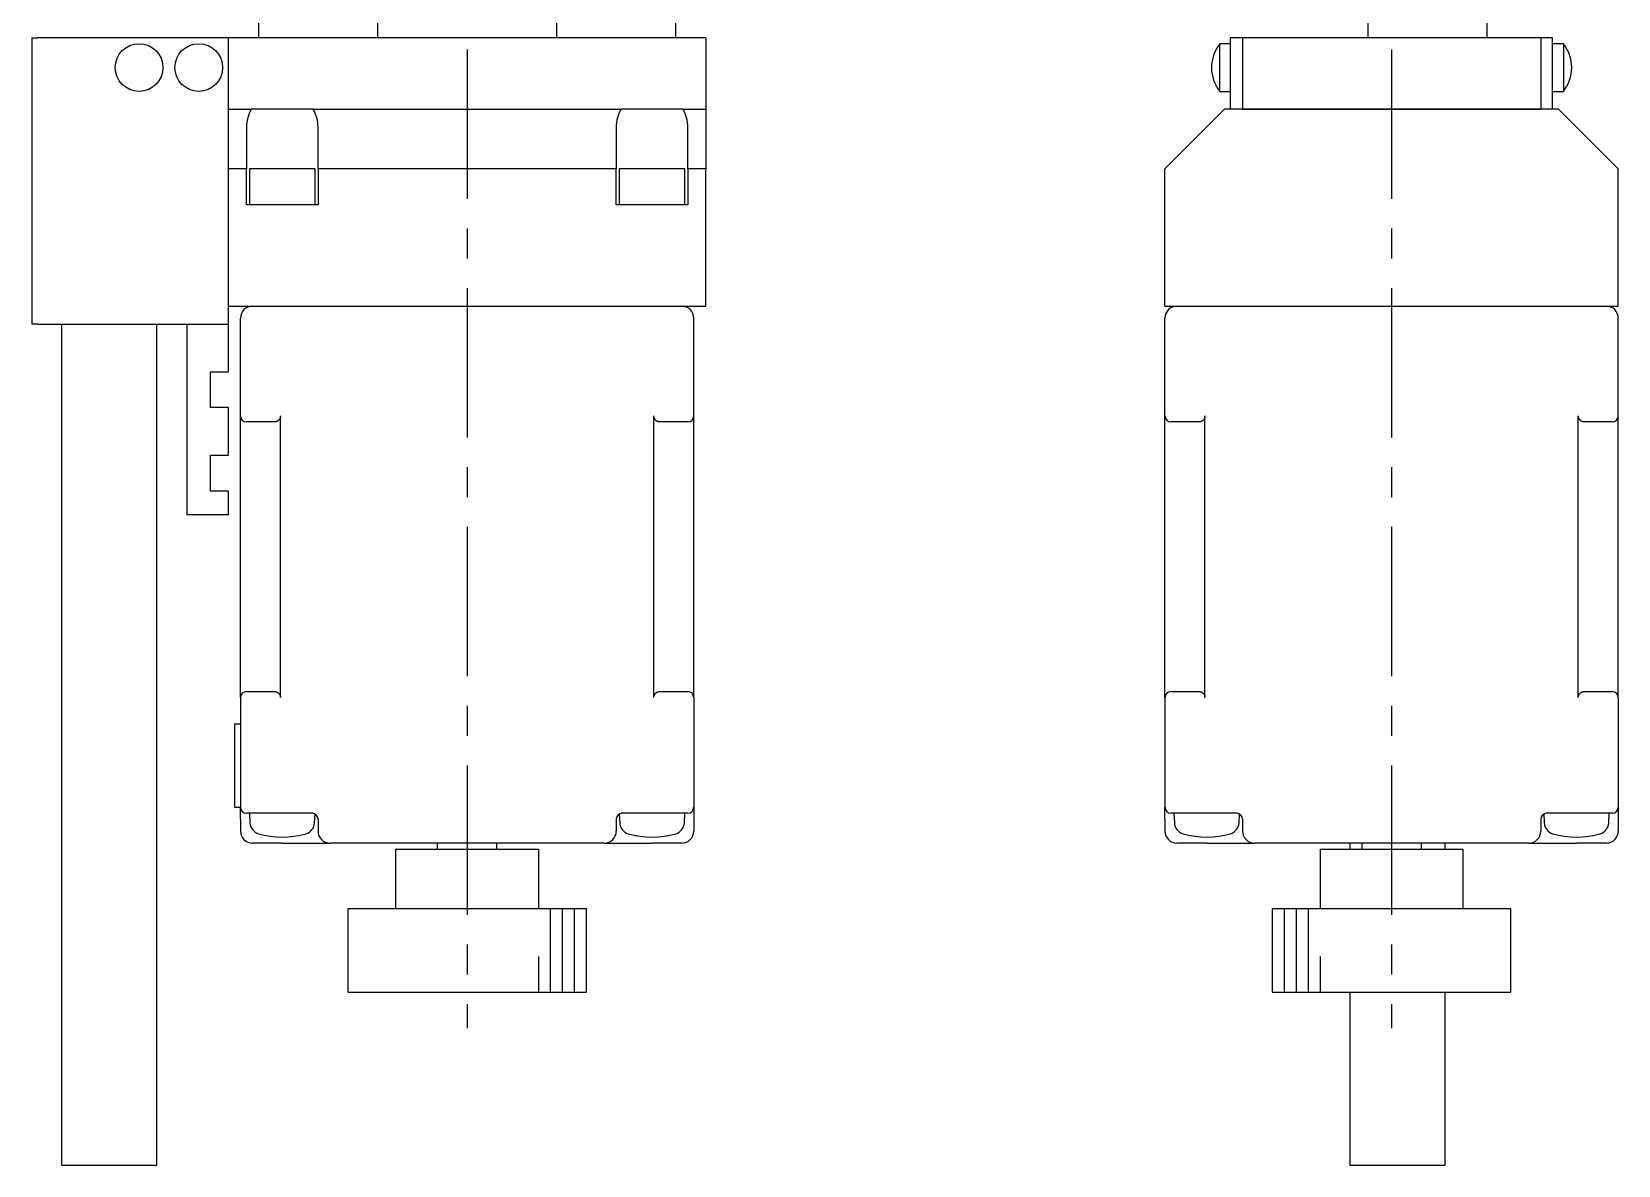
# Model space of a CAD drawing. Extents: x 164 to 837, y 27 to 496.
# Drawn here: x 344.2 to 477.2, y 240 to 335 of the extents above; entities that cross this region are included whole.
import ezdxf

# ---------------------------------------------------------------- set-up
doc = ezdxf.new("R2010")
doc.units = 0
doc.header["$LTSCALE"] = 10
doc.linetypes.add('CENTER', pattern=[2, 1.25, -0.25, 0.25, -0.25])
for name, color, linetype in [('1', 7, 'CONTINUOUS'), ('11', 7, 'CONTINUOUS'), ('2', 7, 'CONTINUOUS')]:
    doc.layers.add(name, color=color, linetype=linetype)

msp = doc.modelspace()

# ---------------------------------------------------------------- linework, layer by layer
at = {"layer": '1', "color": 7, "linetype": 'CONTINUOUS'}
for p, q in [((363.249999, 335.999999), (363.249999, 334.499999)), ((373.249999, 334.499999), (373.249999, 335.999999)), ((388.249999, 335.999999), (388.249999, 334.499999)), ((398.249999, 334.499999), (398.249999, 335.999999)), ((456.25, 335.999999), (456.25, 334.499999)), ((466.25, 334.499999), (466.25, 335.999999)), ((344.249999, 334.499999), (344.249999, 310.499999)), ((344.249999, 334.499999), (344.749999, 334.499999)), ((360.749999, 334.499999), (344.749999, 334.499999)), ((400.749999, 334.499999), (360.749999, 334.499999)), ((360.749999, 328.499999), (360.749999, 334.499999)), ((400.749999, 334.499999), (400.749999, 328.499999)), ((443.852001, 329.999999), (443.852001, 333.999999)), ((444.75, 333.999999), (443.852001, 333.999999)), ((445.75, 334.499999), (444.75, 334.499999)), ((444.75, 328.499999), (444.75, 334.499999)), ((470.75, 334.499999), (445.75, 334.499999)), ((445.75, 334.499999), (445.75, 328.499999)), ((470.75, 334.499999), (470.75, 328.499999)), ((471.75, 334.499999), (470.75, 334.499999)), ((471.75, 328.499999), (471.75, 334.499999)), ((472.647999, 333.999999), (471.75, 333.999999)), ((472.647999, 333.999999), (472.647999, 329.999999)), ((443.852001, 329.999999), (444.75, 329.999999)), ((471.75, 329.999999), (472.647999, 329.999999)), ((360.749999, 323.499999), (360.749999, 328.499999)), ((360.749999, 328.499999), (362.651923, 328.499999)), ((365.249999, 328.499999), (362.651923, 328.499999)), ((367.848075, 328.499999), (365.249999, 328.499999)), ((367.848075, 328.499999), (393.651923, 328.499999)), ((396.249999, 328.499999), (393.651923, 328.499999)), ((398.848075, 328.499999), (396.249999, 328.499999)), ((398.848075, 328.499999), (400.749999, 328.499999)), ((400.749999, 328.499999), (400.749999, 323.499999)), ((444.25, 328.499999), (439.25, 323.499999)), ((445.75, 328.499999), (444.25, 328.499999)), ((445.75, 328.499999), (470.75, 328.499999)), ((470.75, 328.499999), (445.75, 328.499999)), ((472.25, 328.499999), (470.75, 328.499999)), ((477.25, 323.499999), (472.25, 328.499999)), ((362.249999, 326.999999), (362.249999, 323.499999)), ((368.249999, 323.499999), (368.249999, 326.999999)), ((393.249999, 326.999999), (393.249999, 323.499999)), ((399.249999, 323.499999), (399.249999, 326.999999)), ((360.749999, 311.999999), (360.749999, 323.499999)), ((362.249999, 323.499999), (360.749999, 323.499999)), ((362.249999, 320.499999), (362.249999, 323.499999)), ((367.999999, 323.499999), (362.499999, 323.499999)), ((367.999999, 323.499999), (362.499999, 323.499999)), ((362.499999, 323.499999), (362.499999, 320.499999)), ((367.999999, 320.499999), (367.999999, 323.499999)), ((368.249999, 323.499999), (368.249999, 320.499999)), ((393.249999, 323.499999), (368.249999, 323.499999)), ((393.249999, 320.499999), (393.249999, 323.499999)), ((398.999999, 323.499999), (393.499999, 323.499999)), ((398.999999, 323.499999), (393.499999, 323.499999)), ((393.499999, 323.499999), (393.499999, 320.499999)), ((398.999999, 320.499999), (398.999999, 323.499999)), ((400.749999, 323.499999), (399.249999, 323.499999)), ((399.249999, 323.499999), (399.249999, 320.499999)), ((400.749999, 311.999999), (400.749999, 323.499999)), ((439.25, 311.999999), (439.25, 323.499999)), ((477.25, 311.999999), (477.25, 323.499999)), ((368.249999, 320.499999), (362.249999, 320.499999)), ((399.249999, 320.499999), (393.249999, 320.499999)), ((360.749999, 311.999999), (400.749999, 311.999999)), ((360.749999, 310.499999), (360.749999, 311.999999)), ((439.25, 311.999999), (477.25, 311.999999)), ((344.749999, 310.499999), (344.249999, 310.499999)), ((344.749999, 310.499999), (360.749999, 310.499999)), ((346.749999, 310.499999), (346.749999, 240.000001)), ((354.749999, 240.000001), (354.749999, 310.499999)), ((357.249999, 310.499999), (357.249999, 294.499999)), ((360.749999, 306.499999), (360.749999, 310.499999)), ((361.749999, 302.799999), (361.749999, 310.999999)), ((399.749999, 302.799999), (399.749999, 310.999999)), ((439.25, 302.799999), (439.25, 310.999999)), ((477.25, 302.799999), (477.25, 310.999999)), ((359.249999, 306.499999), (360.749999, 306.499999)), ((359.249999, 303.499999), (359.249999, 306.499999)), ((360.749999, 303.499999), (359.249999, 303.499999)), ((360.749999, 299.499999), (360.749999, 303.499999)), ((361.749999, 279.199999), (361.749999, 302.799999)), ((363.749999, 302.299999), (362.249999, 302.299999)), ((364.601767, 302.299999), (363.749999, 302.299999)), ((364.626301, 302.300601), (364.601767, 302.299999)), ((364.650775, 302.302407), (364.626301, 302.300601)), ((364.675132, 302.305411), (364.650775, 302.302407)), ((364.699312, 302.309606), (364.675132, 302.305411)), ((364.723257, 302.314983), (364.699312, 302.309606)), ((364.746909, 302.321529), (364.723257, 302.314983)), ((364.770212, 302.329227), (364.746909, 302.321529)), ((364.793108, 302.338059), (364.770212, 302.329227)), ((364.815544, 302.348004), (364.793108, 302.338059)), ((364.837465, 302.359038), (364.815544, 302.348004)), ((364.858818, 302.371135), (364.837465, 302.359038)), ((364.879552, 302.384264), (364.858818, 302.371135)), ((364.899616, 302.398395), (364.879552, 302.384264)), ((364.918963, 302.413494), (364.899616, 302.398395)), ((364.937546, 302.429523), (364.918963, 302.413494)), ((364.95532, 302.446446), (364.937546, 302.429523)), ((364.972242, 302.46422), (364.95532, 302.446446)), ((364.988272, 302.482802), (364.972242, 302.46422)), ((365.00337, 302.502149), (364.988272, 302.482802)), ((365.017502, 302.522214), (365.00337, 302.502149)), ((365.030631, 302.542948), (365.017502, 302.522214)), ((365.042727, 302.564301), (365.030631, 302.542948)), ((365.053761, 302.586221), (365.042727, 302.564301)), ((365.063706, 302.608657), (365.053761, 302.586221)), ((365.072539, 302.631554), (365.063706, 302.608657)), ((365.080237, 302.654857), (365.072539, 302.631554)), ((365.086782, 302.678509), (365.080237, 302.654857)), ((365.092159, 302.702454), (365.086782, 302.678509)), ((365.096355, 302.726634), (365.092159, 302.702454)), ((365.099359, 302.75099), (365.096355, 302.726634)), ((365.101164, 302.775465), (365.099359, 302.75099)), ((365.101767, 302.799999), (365.101164, 302.775465)), ((365.101767, 279.199999), (365.101767, 302.799999)), ((396.398231, 279.199999), (396.398231, 302.799999)), ((396.398834, 302.775465), (396.398231, 302.799999)), ((396.400639, 302.75099), (396.398834, 302.775465)), ((396.403643, 302.726634), (396.400639, 302.75099)), ((396.407839, 302.702454), (396.403643, 302.726634)), ((396.413216, 302.678509), (396.407839, 302.702454)), ((396.419761, 302.654857), (396.413216, 302.678509)), ((396.427459, 302.631554), (396.419761, 302.654857)), ((396.436292, 302.608657), (396.427459, 302.631554)), ((396.446237, 302.586221), (396.436292, 302.608657)), ((396.457271, 302.564301), (396.446237, 302.586221)), ((396.469367, 302.542948), (396.457271, 302.564301)), ((396.482496, 302.522214), (396.469367, 302.542948)), ((396.496628, 302.502149), (396.482496, 302.522214)), ((396.511726, 302.482802), (396.496628, 302.502149)), ((396.527756, 302.46422), (396.511726, 302.482802)), ((396.544678, 302.446446), (396.527756, 302.46422)), ((396.562452, 302.429523), (396.544678, 302.446446)), ((396.581035, 302.413494), (396.562452, 302.429523)), ((396.600382, 302.398395), (396.581035, 302.413494)), ((396.620446, 302.384264), (396.600382, 302.398395)), ((396.64118, 302.371135), (396.620446, 302.384264)), ((396.662533, 302.359038), (396.64118, 302.371135)), ((396.684454, 302.348004), (396.662533, 302.359038)), ((396.70689, 302.338059), (396.684454, 302.348004)), ((396.729786, 302.329227), (396.70689, 302.338059)), ((396.753089, 302.321529), (396.729786, 302.329227)), ((396.776741, 302.314983), (396.753089, 302.321529)), ((396.800686, 302.309606), (396.776741, 302.314983)), ((396.824866, 302.305411), (396.800686, 302.309606)), ((396.849223, 302.302407), (396.824866, 302.305411)), ((396.873697, 302.300601), (396.849223, 302.302407)), ((396.898231, 302.299999), (396.873697, 302.300601)), ((397.749999, 302.299999), (396.898231, 302.299999)), ((399.249999, 302.299999), (397.749999, 302.299999)), ((399.749999, 279.199999), (399.749999, 302.799999)), ((439.25, 279.199999), (439.25, 302.799999)), ((441.25, 302.299999), (439.75, 302.299999)), ((442.101768, 302.299999), (441.25, 302.299999)), ((442.126302, 302.300601), (442.101768, 302.299999)), ((442.150776, 302.302407), (442.126302, 302.300601)), ((442.175133, 302.305411), (442.150776, 302.302407)), ((442.199313, 302.309606), (442.175133, 302.305411)), ((442.223258, 302.314983), (442.199313, 302.309606)), ((442.24691, 302.321529), (442.223258, 302.314983)), ((442.270213, 302.329227), (442.24691, 302.321529)), ((442.293109, 302.338059), (442.270213, 302.329227)), ((442.315545, 302.348004), (442.293109, 302.338059)), ((442.337466, 302.359038), (442.315545, 302.348004)), ((442.358819, 302.371135), (442.337466, 302.359038)), ((442.379553, 302.384264), (442.358819, 302.371135)), ((442.399617, 302.398395), (442.379553, 302.384264)), ((442.418964, 302.413494), (442.399617, 302.398395)), ((442.437547, 302.429523), (442.418964, 302.413494)), ((442.455321, 302.446446), (442.437547, 302.429523)), ((442.472243, 302.46422), (442.455321, 302.446446)), ((442.488273, 302.482802), (442.472243, 302.46422)), ((442.503371, 302.502149), (442.488273, 302.482802)), ((442.517503, 302.522214), (442.503371, 302.502149)), ((442.530632, 302.542948), (442.517503, 302.522214)), ((442.542728, 302.564301), (442.530632, 302.542948)), ((442.553762, 302.586221), (442.542728, 302.564301)), ((442.563707, 302.608657), (442.553762, 302.586221)), ((442.57254, 302.631554), (442.563707, 302.608657)), ((442.580238, 302.654857), (442.57254, 302.631554)), ((442.586783, 302.678509), (442.580238, 302.654857)), ((442.59216, 302.702454), (442.586783, 302.678509)), ((442.596356, 302.726634), (442.59216, 302.702454)), ((442.59936, 302.75099), (442.596356, 302.726634)), ((442.601165, 302.775465), (442.59936, 302.75099)), ((442.601768, 302.799999), (442.601165, 302.775465)), ((442.601768, 279.199999), (442.601768, 302.799999)), ((473.898232, 279.199999), (473.898232, 302.799999)), ((473.898835, 302.775465), (473.898232, 302.799999)), ((473.90064, 302.75099), (473.898835, 302.775465)), ((473.903644, 302.726634), (473.90064, 302.75099)), ((473.90784, 302.702454), (473.903644, 302.726634)), ((473.913217, 302.678509), (473.90784, 302.702454)), ((473.919762, 302.654857), (473.913217, 302.678509)), ((473.92746, 302.631554), (473.919762, 302.654857)), ((473.936293, 302.608657), (473.92746, 302.631554)), ((473.946238, 302.586221), (473.936293, 302.608657)), ((473.957272, 302.564301), (473.946238, 302.586221)), ((473.969368, 302.542948), (473.957272, 302.564301)), ((473.982497, 302.522214), (473.969368, 302.542948)), ((473.996629, 302.502149), (473.982497, 302.522214)), ((474.011727, 302.482802), (473.996629, 302.502149)), ((474.027757, 302.46422), (474.011727, 302.482802)), ((474.044679, 302.446446), (474.027757, 302.46422)), ((474.062453, 302.429523), (474.044679, 302.446446)), ((474.081036, 302.413494), (474.062453, 302.429523)), ((474.100383, 302.398395), (474.081036, 302.413494)), ((474.120447, 302.384264), (474.100383, 302.398395)), ((474.141181, 302.371135), (474.120447, 302.384264)), ((474.162534, 302.359038), (474.141181, 302.371135)), ((474.184455, 302.348004), (474.162534, 302.359038)), ((474.206891, 302.338059), (474.184455, 302.348004)), ((474.229787, 302.329227), (474.206891, 302.338059)), ((474.25309, 302.321529), (474.229787, 302.329227)), ((474.276742, 302.314983), (474.25309, 302.321529)), ((474.300687, 302.309606), (474.276742, 302.314983)), ((474.324867, 302.305411), (474.300687, 302.309606)), ((474.349224, 302.302407), (474.324867, 302.305411)), ((474.373698, 302.300601), (474.349224, 302.302407)), ((474.398232, 302.299999), (474.373698, 302.300601)), ((475.25, 302.299999), (474.398232, 302.299999)), ((476.75, 302.299999), (475.25, 302.299999)), ((477.25, 279.199999), (477.25, 302.799999)), ((359.249999, 299.499999), (360.749999, 299.499999)), ((359.249999, 296.499999), (359.249999, 299.499999)), ((360.749999, 296.499999), (359.249999, 296.499999)), ((360.749999, 294.499999), (360.749999, 296.499999)), ((360.749999, 294.499999), (357.249999, 294.499999)), ((362.249999, 279.699999), (363.749999, 279.699999)), ((363.749999, 279.699999), (364.601767, 279.699999)), ((364.601767, 279.699999), (364.626301, 279.699397)), ((364.626301, 279.699397), (364.650775, 279.697591)), ((364.650775, 279.697591), (364.675132, 279.694587)), ((364.675132, 279.694587), (364.699312, 279.690392)), ((364.699312, 279.690392), (364.723257, 279.685015)), ((364.723257, 279.685015), (364.746909, 279.678469)), ((364.746909, 279.678469), (364.770212, 279.670771)), ((364.770212, 279.670771), (364.793108, 279.661939)), ((364.793108, 279.661939), (364.815544, 279.651994)), ((364.815544, 279.651994), (364.837465, 279.64096)), ((364.837465, 279.64096), (364.858818, 279.628863)), ((364.858818, 279.628863), (364.879552, 279.615734)), ((364.879552, 279.615734), (364.899616, 279.601603)), ((364.899616, 279.601603), (364.918963, 279.586504)), ((364.918963, 279.586504), (364.937546, 279.570475)), ((364.937546, 279.570475), (364.95532, 279.553552)), ((364.95532, 279.553552), (364.972242, 279.535778)), ((364.972242, 279.535778), (364.988272, 279.517196)), ((364.988272, 279.517196), (365.00337, 279.497849)), ((365.00337, 279.497849), (365.017502, 279.477784)), ((365.017502, 279.477784), (365.030631, 279.45705)), ((365.030631, 279.45705), (365.042727, 279.435697)), ((365.042727, 279.435697), (365.053761, 279.413777)), ((365.053761, 279.413777), (365.063706, 279.391341)), ((365.063706, 279.391341), (365.072539, 279.368444)), ((365.072539, 279.368444), (365.080237, 279.345141)), ((365.080237, 279.345141), (365.086782, 279.321489)), ((365.086782, 279.321489), (365.092159, 279.297544)), ((396.407839, 279.297544), (396.413216, 279.321489)), ((396.413216, 279.321489), (396.419761, 279.345141)), ((396.419761, 279.345141), (396.427459, 279.368444)), ((396.427459, 279.368444), (396.436292, 279.391341)), ((396.436292, 279.391341), (396.446237, 279.413777)), ((396.446237, 279.413777), (396.457271, 279.435697)), ((396.457271, 279.435697), (396.469367, 279.45705)), ((396.469367, 279.45705), (396.482496, 279.477784)), ((396.482496, 279.477784), (396.496628, 279.497849)), ((396.496628, 279.497849), (396.511726, 279.517196)), ((396.511726, 279.517196), (396.527756, 279.535778)), ((396.527756, 279.535778), (396.544678, 279.553552)), ((396.544678, 279.553552), (396.562452, 279.570475)), ((396.562452, 279.570475), (396.581035, 279.586504)), ((396.581035, 279.586504), (396.600382, 279.601603)), ((396.600382, 279.601603), (396.620446, 279.615734)), ((396.620446, 279.615734), (396.64118, 279.628863)), ((396.64118, 279.628863), (396.662533, 279.64096)), ((396.662533, 279.64096), (396.684454, 279.651994)), ((396.684454, 279.651994), (396.70689, 279.661939)), ((396.70689, 279.661939), (396.729786, 279.670771)), ((396.729786, 279.670771), (396.753089, 279.678469)), ((396.753089, 279.678469), (396.776741, 279.685015)), ((396.776741, 279.685015), (396.800686, 279.690392)), ((396.800686, 279.690392), (396.824866, 279.694587)), ((396.824866, 279.694587), (396.849223, 279.697591)), ((396.849223, 279.697591), (396.873697, 279.699397)), ((396.873697, 279.699397), (396.898231, 279.699999)), ((396.898231, 279.699999), (397.749999, 279.699999)), ((397.749999, 279.699999), (399.249999, 279.699999)), ((439.75, 279.699999), (441.25, 279.699999)), ((441.25, 279.699999), (442.101768, 279.699999)), ((442.101768, 279.699999), (442.126302, 279.699397)), ((442.126302, 279.699397), (442.150776, 279.697591)), ((442.150776, 279.697591), (442.175133, 279.694587)), ((442.175133, 279.694587), (442.199313, 279.690392)), ((442.199313, 279.690392), (442.223258, 279.685015)), ((442.223258, 279.685015), (442.24691, 279.678469)), ((442.24691, 279.678469), (442.270213, 279.670771)), ((442.270213, 279.670771), (442.293109, 279.661939)), ((442.293109, 279.661939), (442.315545, 279.651994)), ((442.315545, 279.651994), (442.337466, 279.64096)), ((442.337466, 279.64096), (442.358819, 279.628863)), ((442.358819, 279.628863), (442.379553, 279.615734)), ((442.379553, 279.615734), (442.399617, 279.601603)), ((442.399617, 279.601603), (442.418964, 279.586504)), ((442.418964, 279.586504), (442.437547, 279.570475)), ((442.437547, 279.570475), (442.455321, 279.553552)), ((442.455321, 279.553552), (442.472243, 279.535778)), ((442.472243, 279.535778), (442.488273, 279.517196)), ((442.488273, 279.517196), (442.503371, 279.497849)), ((442.503371, 279.497849), (442.517503, 279.477784)), ((442.517503, 279.477784), (442.530632, 279.45705)), ((442.530632, 279.45705), (442.542728, 279.435697)), ((442.542728, 279.435697), (442.553762, 279.413777)), ((442.553762, 279.413777), (442.563707, 279.391341)), ((442.563707, 279.391341), (442.57254, 279.368444)), ((442.57254, 279.368444), (442.580238, 279.345141)), ((442.580238, 279.345141), (442.586783, 279.321489)), ((442.586783, 279.321489), (442.59216, 279.297544)), ((473.90784, 279.297544), (473.913217, 279.321489)), ((473.913217, 279.321489), (473.919762, 279.345141)), ((473.919762, 279.345141), (473.92746, 279.368444)), ((473.92746, 279.368444), (473.936293, 279.391341)), ((473.936293, 279.391341), (473.946238, 279.413777)), ((473.946238, 279.413777), (473.957272, 279.435697)), ((473.957272, 279.435697), (473.969368, 279.45705)), ((473.969368, 279.45705), (473.982497, 279.477784)), ((473.982497, 279.477784), (473.996629, 279.497849)), ((473.996629, 279.497849), (474.011727, 279.517196)), ((474.011727, 279.517196), (474.027757, 279.535778)), ((474.027757, 279.535778), (474.044679, 279.553552)), ((474.044679, 279.553552), (474.062453, 279.570475)), ((474.062453, 279.570475), (474.081036, 279.586504)), ((474.081036, 279.586504), (474.100383, 279.601603)), ((474.100383, 279.601603), (474.120447, 279.615734)), ((474.120447, 279.615734), (474.141181, 279.628863)), ((474.141181, 279.628863), (474.162534, 279.64096)), ((474.162534, 279.64096), (474.184455, 279.651994)), ((474.184455, 279.651994), (474.206891, 279.661939)), ((474.206891, 279.661939), (474.229787, 279.670771)), ((474.229787, 279.670771), (474.25309, 279.678469)), ((474.25309, 279.678469), (474.276742, 279.685015)), ((474.276742, 279.685015), (474.300687, 279.690392)), ((474.300687, 279.690392), (474.324867, 279.694587)), ((474.324867, 279.694587), (474.349224, 279.697591)), ((474.349224, 279.697591), (474.373698, 279.699397)), ((474.373698, 279.699397), (474.398232, 279.699999)), ((474.398232, 279.699999), (475.25, 279.699999)), ((475.25, 279.699999), (476.75, 279.699999)), ((361.749999, 279.199999), (361.749999, 269.999999)), ((365.092159, 279.297544), (365.096355, 279.273364)), ((365.096355, 279.273364), (365.099359, 279.249008)), ((365.099359, 279.249008), (365.101164, 279.224533)), ((365.101164, 279.224533), (365.101767, 279.199999)), ((396.398231, 279.199999), (396.398834, 279.224533)), ((396.398834, 279.224533), (396.400639, 279.249008)), ((396.400639, 279.249008), (396.403643, 279.273364)), ((396.403643, 279.273364), (396.407839, 279.297544)), ((399.749999, 279.199999), (399.749999, 269.999999)), ((439.25, 279.199999), (439.25, 269.999999)), ((442.59216, 279.297544), (442.596356, 279.273364)), ((442.596356, 279.273364), (442.59936, 279.249008)), ((442.59936, 279.249008), (442.601165, 279.224533)), ((442.601165, 279.224533), (442.601768, 279.199999)), ((473.898232, 279.199999), (473.898835, 279.224533)), ((473.898835, 279.224533), (473.90064, 279.249008)), ((473.90064, 279.249008), (473.903644, 279.273364)), ((473.903644, 279.273364), (473.90784, 279.297544)), ((477.25, 279.199999), (477.25, 269.999999)), ((361.249999, 276.999999), (361.249999, 269.999999)), ((361.249999, 276.999999), (361.749999, 276.999999)), ((361.249999, 269.999999), (361.749999, 269.999999)), ((361.749999, 268.999999), (361.749999, 269.999999)), ((399.749999, 269.999999), (399.749999, 268.999999)), ((439.25, 268.999999), (439.25, 269.999999)), ((477.25, 269.999999), (477.25, 268.999999)), ((361.749999, 268.999999), (361.749999, 267.999999)), ((363.749999, 269.499999), (362.249999, 269.499999)), ((362.499999, 269.499999), (362.54212, 268.696276)), ((367.835785, 269.499999), (363.749999, 269.499999)), ((367.957878, 268.696276), (367.996591, 269.434962)), ((368.249999, 268.999999), (368.249999, 267.999999)), ((393.249999, 268.999999), (393.249999, 267.999999)), ((393.503407, 269.434962), (393.54212, 268.696276)), ((397.749999, 269.499999), (393.664213, 269.499999)), ((399.249999, 269.499999), (397.749999, 269.499999)), ((398.957878, 268.696276), (398.999999, 269.499999)), ((399.749999, 268.999999), (399.749999, 267.999999)), ((439.25, 268.999999), (439.25, 267.999999)), ((441.25, 269.499999), (439.75, 269.499999)), ((440, 269.499999), (440.042121, 268.696276)), ((445.335786, 269.499999), (441.25, 269.499999)), ((445.457879, 268.696276), (445.496592, 269.434962)), ((445.75, 268.999999), (445.75, 267.999999)), ((470.75, 268.999999), (470.75, 267.999999)), ((471.003408, 269.434962), (471.042121, 268.696276)), ((475.25, 269.499999), (471.164214, 269.499999)), ((476.75, 269.499999), (475.25, 269.499999)), ((476.457879, 268.696276), (476.5, 269.499999)), ((477.25, 268.999999), (477.25, 267.999999)), ((365.249999, 266.999999), (362.749999, 266.999999)), ((365.249999, 266.999999), (369.249999, 266.999999)), ((392.249999, 266.999999), (369.249999, 266.999999)), ((374.749999, 266.499999), (380.749999, 266.499999)), ((374.749999, 266.499999), (374.749999, 261.499999)), ((378.249999, 266.999999), (378.249999, 266.499999)), ((380.749999, 266.499999), (386.749999, 266.499999)), ((383.249999, 266.499999), (383.249999, 266.999999)), ((386.749999, 261.499999), (386.749999, 266.499999)), ((392.249999, 266.999999), (396.249999, 266.999999)), ((398.749999, 266.999999), (396.249999, 266.999999)), ((442.75, 266.999999), (440.25, 266.999999)), ((442.75, 266.999999), (446.75, 266.999999)), ((469.75, 266.999999), (446.75, 266.999999)), ((452.25, 266.499999), (464.25, 266.499999)), ((452.25, 266.499999), (452.25, 261.499999)), ((454.75, 266.999999), (454.75, 266.499999)), ((455.75, 266.999999), (455.75, 266.499999)), ((460.75, 266.499999), (460.75, 266.999999)), ((462.75, 266.499999), (462.75, 266.999999)), ((464.25, 261.499999), (464.25, 266.499999)), ((469.75, 266.999999), (473.75, 266.999999)), ((476.25, 266.999999), (473.75, 266.999999)), ((380.749999, 261.499999), (370.749999, 261.499999)), ((370.749999, 261.499999), (370.749999, 254.499999)), ((390.749999, 261.499999), (380.749999, 261.499999)), ((390.749999, 254.499999), (390.749999, 261.499999)), ((468.25, 261.499999), (448.25, 261.499999)), ((448.25, 261.499999), (448.25, 254.499999)), ((468.25, 254.499999), (468.25, 261.499999)), ((370.749999, 254.499999), (380.749999, 254.499999)), ((380.749999, 254.499999), (390.749999, 254.499999)), ((448.25, 254.499999), (468.25, 254.499999)), ((454.75, 254.499999), (454.75, 240.000001)), ((462.75, 240.000001), (462.75, 254.499999)), ((346.749999, 240.000001), (354.749999, 240.000001)), ((454.75, 240.000001), (462.75, 240.000001))]:
    msp.add_line(p, q, dxfattribs=at)
for centre in [(353.249999, 331.999999), (358.249999, 331.999999)]:
    msp.add_circle(centre, 2, dxfattribs=at)
for centre, radius, start, end in [((446.35, 331.999999), 3.2, 141.317813, 218.682187), ((470.15, 331.999999), 3.2, 0, 38.682187), ((470.15, 331.999999), 3.2, 321.317813, 0), ((365.249999, 326.999999), 3, 150, 180), ((365.249999, 326.999999), 3, 0, 30), ((396.249999, 326.999999), 3, 150, 180), ((396.249999, 326.999999), 3, 0, 30), ((362.749999, 310.999999), 1, 90, 180), ((398.749999, 310.999999), 1, 0, 90), ((440.25, 310.999999), 1, 90, 180), ((476.25, 310.999999), 1, 0, 90), ((362.249999, 302.799999), 0.5, 180, 270), ((399.249999, 302.799999), 0.5, 270, 0), ((439.75, 302.799999), 0.5, 180, 270), ((476.75, 302.799999), 0.5, 270, 0), ((362.249999, 279.199999), 0.5, 90, 180), ((399.249999, 279.199999), 0.5, 0, 90), ((439.75, 279.199999), 0.5, 90, 180), ((476.75, 279.199999), 0.5, 0, 90), ((362.249999, 269.999999), 0.5, 180, 270), ((399.249999, 269.999999), 0.5, 270, 0), ((439.75, 269.999999), 0.5, 180, 270), ((476.75, 269.999999), 0.5, 270, 0), ((363.54075, 268.748611), 1, 182.999972, 253.448664), ((366.959248, 268.748611), 1, 286.551336, 357.000028), ((367.749999, 268.999999), 0.5, 0, 90), ((393.749999, 268.999999), 0.5, 90, 180), ((394.54075, 268.748611), 1, 182.999972, 253.448664), ((397.959248, 268.748611), 1, 286.551336, 357.000028), ((441.040751, 268.748611), 1, 182.999972, 253.448664), ((444.459249, 268.748611), 1, 286.551336, 357.000028), ((445.25, 268.999999), 0.5, 0, 90), ((471.25, 268.999999), 0.5, 90, 180), ((472.040751, 268.748611), 1, 182.999972, 253.448664), ((475.459249, 268.748611), 1, 286.551336, 357.000028), ((362.749999, 267.999999), 1, 180, 270), ((365.249999, 274.499999), 7, 253.448632, 286.551368), ((369.249999, 267.999999), 1, 180, 270), ((392.249999, 267.999999), 1, 270, 0), ((396.249999, 274.499999), 7, 253.448632, 286.551368), ((398.749999, 267.999999), 1, 270, 0), ((440.25, 267.999999), 1, 180, 270), ((442.75, 274.499999), 7, 253.448632, 286.551368), ((446.75, 267.999999), 1, 180, 270), ((469.75, 267.999999), 1, 270, 0), ((473.75, 274.499999), 7, 253.448632, 286.551368), ((476.25, 267.999999), 1, 270, 0)]:
    msp.add_arc(centre, radius, start, end, dxfattribs=at)
at = {"layer": '11', "color": 4, "linetype": 'CENTER'}
for p, q in [((380.749999, 413.499999), (380.749999, 251.499999)), ((458.25, 413.499999), (458.25, 251.499999))]:
    msp.add_line(p, q, dxfattribs=at)
at = {"layer": '2', "color": 4, "linetype": 'CONTINUOUS'}
for p, q in [((387.749999, 254.499999), (387.749999, 261.499999)), ((388.749999, 254.499999), (388.749999, 261.499999)), ((389.749999, 254.499999), (389.749999, 261.499999)), ((449.25, 261.499999), (449.25, 254.499999)), ((450.25, 261.499999), (450.25, 254.499999)), ((451.25, 261.499999), (451.25, 254.499999)), ((386.749999, 254.499999), (386.749999, 257.499999)), ((452.25, 257.499999), (452.25, 254.499999))]:
    msp.add_line(p, q, dxfattribs=at)

doc.saveas('drawing.dxf')
